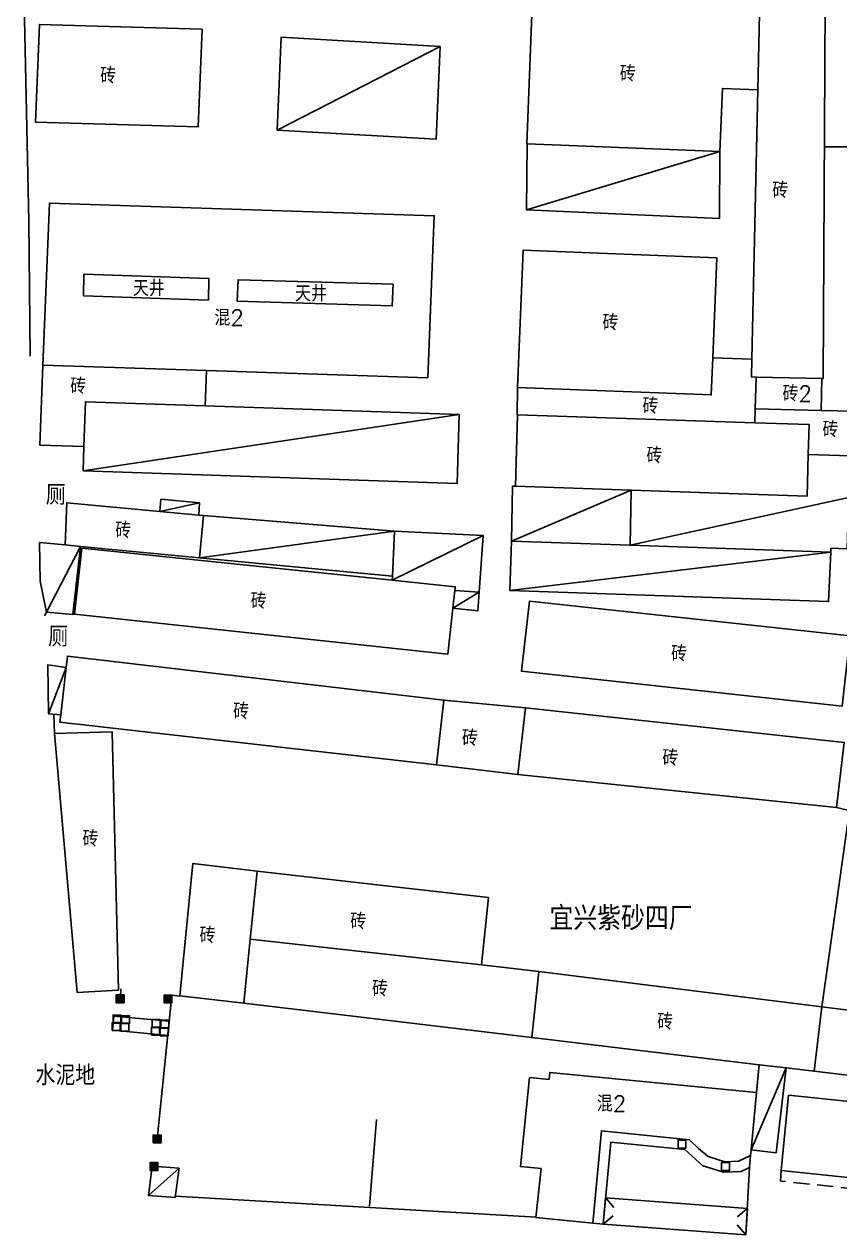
# Model space of a CAD drawing. Header units: millimetres. Extents: x 198 to 1143, y 0 to 936.
# Drawn here: x 213.2 to 315.8, y 182.2 to 334.4 of the extents above; entities that cross this region are included whole.
import ezdxf

# ---------------------------------------------------------------- set-up
doc = ezdxf.new("R2010")
doc.units = ezdxf.units.MM
doc.linetypes.add('X5', pattern=[3, 2, -1])
doc.layers.add('OldHouse', color=17, linetype='Continuous')
doc.layers.add('Text', color=252, linetype='Continuous')
doc.styles.add('HZ', font='rs.shx', dxfattribs={"width": 0.8, "bigfont": 'hztxt.shx'})
doc.linetypes.add('443', pattern='A,9.4,[169,AAA.SHX,S=1,R=0,X=0,Y=0.15],0.6', length=10)

# ---------------------------------------------------------------- blocks, each defined once
blk = doc.blocks.new('gc291')
blk.add_lwpolyline([(-0.5, -0.5), (0.5, -0.5), (0.5, 0.5), (-0.5, 0.5), (-0.5, -0.5)])
blk = doc.blocks.new('*U1')
at = {"linetype": 'Continuous'}
for points in [[(0, 0), (0.5, 0.5), (-0.5, 0.5)], [(0, 0), (-0.5, 0.5), (-0.5, -0.5)], [(0, 0), (-0.5, -0.5), (0.5, -0.5)], [(0, 0), (0.5, -0.5), (0.5, 0.5)]]:
    blk.add_solid(points, dxfattribs=at)
blk = doc.blocks.new('gc002')
blk.add_lwpolyline([(-0.5, -0.5), (0.5, -0.5), (0.5, 0.5), (-0.5, 0.5), (-0.5, -0.5)])
at = {"linetype": 'Continuous'}
blk.add_blockref('*U1', (0, 0), dxfattribs=at)

msp = doc.modelspace()

# ---------------------------------------------------------------- linework, layer by layer
at = {"layer": 'OldHouse', "linetype": 'Continuous', "flags": 128}
for points in [[(305.7, 337.73), (305.44, 326.21), (301, 326.38), (300.69, 318.45), (276.43, 319.39), (276.41, 319.39), (277.08, 336.76), (283.01, 336.54), (300.82, 335.85), (300.91, 338.11), (305.7, 337.93)], [(313.49, 289.88), (305.24, 290.07), (304.65, 290.08), (304.7, 292.33), (305.44, 326.21), (305.7, 337.73), (313.92, 337.04), (313.66, 289.87)], [(235.57, 333.84), (235.09, 321.54), (214.63, 322.12), (215.11, 334.42)], [(265.49, 331.66), (264.98, 319.97), (245, 321.12), (245.51, 332.81)], [(300.69, 318.45), (300.61, 310.01), (276.36, 311.08), (276.43, 319.39)], [(236.11, 290.87), (215.55, 291.54), (216.37, 311.94), (264.76, 310.35), (263.95, 289.95)], [(299.77, 292.49), (299.58, 287.82), (275.24, 288.76), (275.96, 306.04), (300.29, 305.05)], [(236.38, 299.72), (236.4, 302.45), (220.7, 303.02), (220.67, 300.3)], [(259.59, 301.73), (240.09, 302.31), (239.98, 299.59), (259.48, 299.01)], [(304.7, 292.33), (304.65, 290.08), (305.24, 290.07), (305.11, 286.06), (305.05, 284.31), (275.23, 285.33), (275.17, 285.33), (275.24, 288.76), (299.58, 287.82), (299.77, 292.49)], [(236.11, 290.87), (235.97, 286.44), (220.89, 286.95), (220.7, 281.33), (215.16, 281.51), (215.55, 291.54)], [(313.49, 289.88), (313.43, 285.86), (305.11, 286.06), (305.24, 290.07)], [(235.97, 286.44), (267.91, 285.35), (267.62, 276.66), (220.6, 278.27), (220.7, 281.33), (220.89, 286.95)], [(305.05, 284.31), (311.89, 284.08), (311.79, 280.31), (311.64, 275.08), (289.53, 275.84), (274.98, 276.34), (275.23, 285.33)], [(313.43, 285.86), (317.52, 285.77), (317.39, 281.17), (317.37, 280.15), (317.02, 280.16), (311.79, 280.31), (311.89, 284.08), (305.05, 284.31), (305.11, 286.06)], [(317.02, 280.16), (316.98, 278.52), (316.7, 268.45), (314.64, 268.54), (314.62, 268.04), (289.4, 268.9), (289.53, 275.84), (311.64, 275.08), (311.79, 280.31)], [(274.98, 276.34), (289.53, 275.84), (289.4, 268.9), (274.48, 269.41), (274.58, 276.35)], [(230.26, 273.15), (235.14, 272.69), (235.76, 272.63), (235.26, 267.32), (220.27, 268.75), (218.37, 268.94), (218.55, 274.25)], [(235.14, 272.69), (230.26, 273.15), (230.38, 274.7), (235.26, 274.24)], [(259.77, 270.69), (259.5, 265.01), (235.26, 267.32), (235.76, 272.63)], [(270.41, 263.02), (267.34, 263.21), (267.39, 263.68), (259.48, 264.5), (259.5, 265.01), (259.77, 270.69), (270.9, 270.15)], [(218.37, 268.94), (220.27, 268.75), (219.32, 260.2), (216.01, 260.51), (215.2, 264.39), (215.14, 269.24)], [(259.48, 264.5), (267.39, 263.68), (267.34, 263.21), (267.09, 260.99), (266.45, 255.2), (219.52, 260.22), (220.45, 268.54)], [(289.4, 268.9), (314.62, 268.04), (314.34, 261.83), (274.27, 263.2), (274.48, 269.41)], [(270.41, 263.02), (270.24, 260.64), (267.09, 260.99), (267.34, 263.21)], [(316.91, 256.18), (316.91, 256.17), (316.04, 248.68), (275.73, 253.06), (276.75, 261.88), (317.06, 257.51)], [(265.97, 249.42), (265.04, 241.28), (217.69, 246.64), (217.79, 247.56), (218.48, 253.54), (218.64, 254.97)], [(218.48, 253.54), (217.79, 247.56), (216.27, 247.72), (216.16, 253.86)], [(276.25, 248.46), (275.26, 240.08), (265.04, 241.28), (265.97, 249.42)], [(275.26, 240.08), (276.25, 248.46), (316.32, 244.11), (315.34, 235.91)], [(225.05, 212.93), (219.85, 212.66), (217.02, 245.22), (224.28, 245.42)], [(242.48, 227.93), (241.62, 219.37), (240.82, 211.3), (232.76, 212.21), (234.4, 228.86)], [(270.72, 216.11), (241.62, 219.37), (242.48, 227.93), (271.56, 224.6)], [(270.72, 216.11), (277.89, 215.31), (277.01, 206.98), (240.82, 211.3), (241.62, 219.37)], [(313.49, 210.84), (312.53, 202.74), (309.02, 203.16), (305.63, 203.56), (277.01, 206.98), (277.89, 215.31)], [(353.03, 205.88), (352.06, 198.03), (349.98, 198.27), (312.53, 202.74), (313.49, 210.84)], [(305.3, 200.05), (304.65, 193.34), (304.61, 192.87), (304.54, 192.16), (303.02, 191.44), (301.28, 191.37), (299.21, 192), (297.99, 193.04), (296.84, 194.13), (285.77, 195.25), (284.72, 183.63), (277.55, 184.33), (278.19, 190.49), (275.59, 190.76), (276.75, 201.95), (279.19, 201.71), (279.28, 202.6)], [(309.02, 203.16), (307.75, 192.5), (304.61, 192.87), (304.65, 193.34), (305.3, 200.05), (305.63, 203.56)], [(349.7, 195.47), (349.28, 191.18), (348.77, 186.01), (308.4, 190.27), (309.31, 199.73), (327, 197.87), (327.09, 199.07), (331.94, 198.73), (331.84, 197.35)], [(232.67, 190.56), (232.17, 186.87), (228.81, 187.12), (229.3, 190.81)]]:
    msp.add_lwpolyline(points, close=True, dxfattribs=at)
at = {"layer": 'OldHouse', "linetype": '443', "flags": 128}
for points in [[(213.2, 337.09), (213.78, 309.67), (213.94, 292.68)], [(313.82, 319.04), (317.56, 319.04)], [(216.01, 260.51), (215.75, 260.04)], [(216.91, 247.65), (217.02, 245.22)], [(313.49, 210.84), (316.97, 235.53)], [(315.34, 235.91), (318.01, 235.3)], [(225.34, 213.1), (225.32, 212.03)], [(232.87, 212.19), (231.78, 212.33), (229.91, 194.22)], [(256.62, 185.79), (257.5, 196.68)], [(304.39, 190.65), (303.92, 182.19)], [(232.17, 187.04), (277.56, 184.39)]]:
    msp.add_lwpolyline(points, dxfattribs=at)
at = {"layer": 'OldHouse'}
for points in [[(245, 321.12), (265.49, 331.66)], [(276.36, 311.08), (300.69, 318.45)], [(220.6, 278.27), (267.91, 285.35)], [(274.48, 269.41), (289.53, 275.84)], [(230.26, 273.15), (235.26, 274.24)], [(316.88, 274.9), (289.4, 268.9)], [(235.26, 267.32), (259.77, 270.69)], [(270.9, 270.15), (259.48, 264.5)], [(220.27, 268.75), (216.01, 260.51)], [(314.62, 268.04), (274.27, 263.2)], [(267.09, 260.99), (270.41, 263.02)], [(216.27, 247.72), (218.48, 253.54)], [(224.47, 209.69), (231.44, 209.04), (231.3, 207.23), (224.31, 207.9), (224.47, 209.69)], [(304.61, 192.87), (309.02, 203.16)], [(284.72, 183.63), (286.01, 183.52), (286.95, 193.82), (296.28, 192.88), (298.55, 190.84), (301.11, 190.06), (303.34, 190.15), (304.39, 190.65), (304.54, 192.16)], [(232.67, 190.56), (228.81, 187.12)]]:
    msp.add_lwpolyline(points, dxfattribs=at)
at = {"layer": 'OldHouse', "linetype": 'X5', "flags": 128}
msp.add_lwpolyline([(308.4, 190.27), (308.29, 188.93), (348.64, 184.66), (348.77, 186.01)], dxfattribs=at)
at = {"layer": 'OldHouse', "linetype": 'Continuous', "flags": 128}
for points in [[(304.14, 185.46), (303.92, 182.17), (286.01, 183.52), (286.31, 186.84), (304.14, 185.46)], [(286.31, 186.85), (287.34, 185.62)], [(286.01, 183.52), (287.24, 184.55)], [(304.1, 185.46), (302.88, 184.43)], [(303.9, 182.19), (302.86, 183.41)]]:
    msp.add_lwpolyline(points, dxfattribs=at)

# ---------------------------------------------------------------- block references
at = {"layer": 'OldHouse'}
for name, p in [('gc002', (225.26, 211.85)), ('gc002', (231.28, 211.83)), ('gc291', (224.78, 208.36)), ('gc291', (224.87, 209.3)), ('gc291', (225.85, 208.28)), ('gc291', (225.94, 209.23)), ('gc291', (229.81, 208.74)), ('gc291', (230.88, 208.66)), ('gc291', (229.71, 207.79)), ('gc291', (230.79, 207.71)), ('gc002', (229.91, 194.22)), ('gc291', (295.91, 193.58)), ('gc002', (229.52, 190.75)), ('gc291', (301.39, 190.76))]:
    msp.add_blockref(name, p, dxfattribs=at)

# ---------------------------------------------------------------- texts
at = {"layer": 'Text', "style": 'HZ'}
for s, height, p in [('砖', 2, (222.75, 326.98)), ('砖', 2, (288.09, 327.23)), ('砖', 2, (307.27, 312.58)), ('天井', 2, (226.87, 300.24)), ('天井', 2, (247.25, 299.56)), ('混2', 2, (237.11, 296.53)), ('砖', 2, (285.91, 295.92)), ('砖', 2, (218.98, 287.93)), ('砖2', 2, (308.55, 286.97)), ('砖', 2, (290.94, 285.44)), ('砖', 2, (313.57, 282.48)), ('砖', 2, (291.44, 279.21)), ('厕', 2.5, (215.91, 273.98)), ('砖', 2, (224.64, 269.79)), ('砖', 2, (241.68, 260.9)), ('厕', 2.5, (216.22, 256.16)), ('砖', 2, (294.54, 254.28)), ('砖', 2, (239.48, 247.03)), ('砖', 2, (268.25, 243.66)), ('砖', 2, (293.44, 241.18)), ('砖', 2, (220.53, 231)), ('砖', 2, (254.2, 220.61)), ('宜兴紫砂四厂', 3, (279.25, 220.48)), ('砖', 2, (235.24, 218.85)), ('砖', 2, (256.94, 212.15)), ('砖', 2, (292.8, 207.98)), ('水泥地', 2.5, (214.62, 200.98)), ('混2', 2, (285.2, 197.67))]:
    msp.add_text(s, height=height, dxfattribs=at).set_placement(p)

doc.saveas('drawing.dxf')
